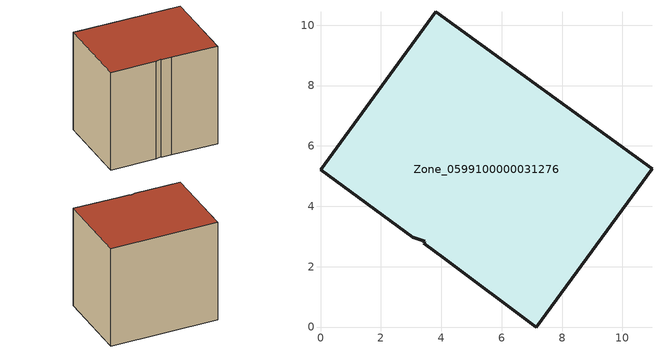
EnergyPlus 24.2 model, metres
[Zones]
Zone_0599100000031276
 floor ground (C_G): 3.46,2.84 3.06,2.98 0,5.21 3.81,10.44 10.98,5.25 7.15,0 4.11,2.27 3.41,2.77 z0.07
 wall outside (C_F): 7.15,0 10.98,5.25 3.81,10.44 0,5.21 3.06,2.98 3.46,2.84 3.41,2.77 4.11,2.27 7.15,0 z0.07:8.56
 roof outside (C_R): 0,5.21 3.06,2.98 3.46,2.84 3.41,2.77 4.11,2.27 7.15,0 10.98,5.25 3.81,10.44 z8.56
[BUILDING]
Pand.0599100000031276: North Axis=0; Terrain=City; Loads Convergence Tolerance Value=0.04; Temperature Convergence Tolerance Value=0.4; Solar Distribution=FullExterior; Maximum Number of Warmup Days=25; Minimum Number of Warmup Days=1
[Site:Location]
Rotterdam.The.Hague.AP_ZH_NLD Design_Conditions: Latitude=51.96; Longitude=4.45; Time Zone=1; Elevation=-4.5
[SITE:GROUNDTEMPERATURE:BUILDINGSURFACE]
18, 18, 18, 18, 18, 18, 18, 18, 18, 18, 18, 18
[MATERIAL] Thermal Absorptance=0.9; Solar Absorptance=0.7; Visible Absorptance=0.7
Name | Roughness | Thickness | Conductivity | Density | Specific Heat
G.TC.1946-1964 | MediumSmooth | 0.15 | 1 | 540 | 1210
F.TC.1946-1964 | Rough | 0.3 | 0.857143 | 1920 | 840
R.TC.1946-1964 | MediumRough | 0.2 | 0.235294 | 1500 | 1000
[CONSTRUCTION]
C_G: G.TC.1946-1964
C_F: F.TC.1946-1964
C_R: R.TC.1946-1964
[ZONE]
Zone_0599100000031276: Type=1; Multiplier=1; Ceiling Height=Autocalculate; Volume=Autocalculate; Floor Area=autocalculate; Part of Total Floor Area=Yes
[ZONEINFILTRATION:DESIGNFLOWRATE]
Infil_Zone_0599100000031276: Zone or ZoneList or Space or SpaceList=Zone_0599100000031276; Schedule=AlwaysOn; Design Flow Rate Calculation Method=Flow/Area; Flow Rate per Floor Area=0.003; Constant Term Coefficient=1; Temperature Term Coefficient=0; Velocity Term Coefficient=0; Velocity Squared Term Coefficient=0
[HVACTEMPLATE:ZONE:IDEALLOADSAIRSYSTEM]
Zone_0599100000031276: Maximum Heating Supply Air Temperature=50; Minimum Cooling Supply Air Temperature=13; Maximum Heating Supply Air Humidity Ratio=0.0156; Minimum Cooling Supply Air Humidity Ratio=0.0077; Heating Limit=NoLimit; Cooling Limit=NoLimit; Dehumidification Control Type=ConstantSensibleHeatRatio; Cooling Sensible Heat Ratio=0.7; Dehumidification Setpoint=60; Humidification Control Type=None; Humidification Setpoint=30; Outdoor Air Method=None; Outdoor Air Flow Rate per Person=0.00944; Outdoor Air Flow Rate per Zone Floor Area=0; Outdoor Air Flow Rate per Zone=0; Demand Controlled Ventilation Type=None; Outdoor Air Economizer Type=NoEconomizer; Heat Recovery Type=None; Sensible Heat Recovery Effectiveness=0.7; Latent Heat Recovery Effectiveness=0.65
[ZONECONTROL:THERMOSTAT]
ThermostatControl_Zone_0599100000031276: Zone or ZoneList=Zone_0599100000031276; Control Type Schedule=DualSetpointControlType; Control 1=Thermostat_Zone_0599100000031276; Temperature Difference Between Cutout And Setpoint=0
[THERMOSTATSETPOINT:DUALSETPOINT]
Thermostat_Zone_0599100000031276: Heating Setpoint Temperature Schedule=HeatingSetpoint_Zone_0599100000031276; Cooling Setpoint Temperature Schedule=CoolingSetpoint_Zone_0599100000031276
[SCHEDULE:COMPACT]
HeatingSetpoint_Zone_0599100000031276: Through: 12/31, For: AllDays, Until: 24:00, 21
CoolingSetpoint_Zone_0599100000031276: Through: 12/31, For: AllDays, Until: 24:00, 24
DualSetpointControlType: Through: 12/31, For: AllDays, Until: 24:00, 4
AlwaysOn: Through: 12/31, For: AllDays, Until: 24:00, 1
